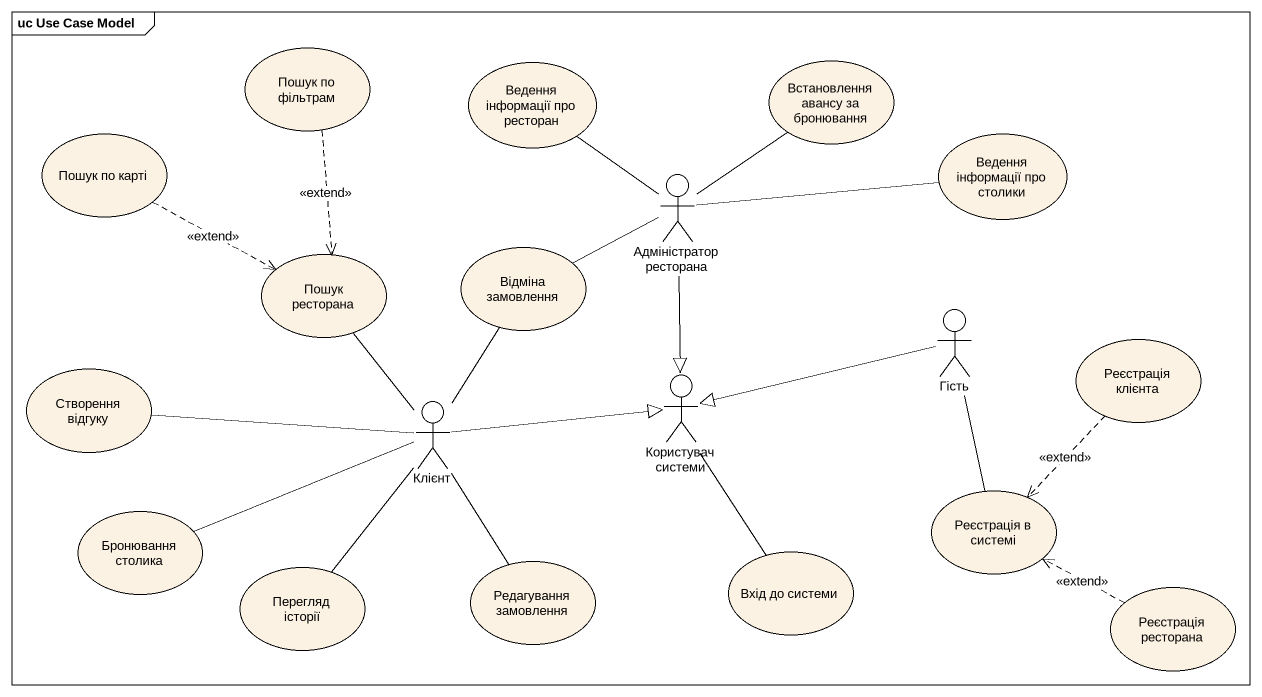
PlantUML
@startuml
mainframe uc Use Case Model
usecase "Пошук по фільтрам" as Пошук_по_фільтрам
usecase "Ведення інформації про ресторан" as Ведення_інформації_про
usecase "Встановлення авансу за бронювання" as Встановлення_авансу_за
usecase "Пошук по карті" as Пошук_по_карті
actor "Адміністратор ресторана" as Адміністратор_ресторана
usecase "Ведення інформації про столики" as Ведення_інформації_про_2
usecase "Пошук ресторана" as Пошук_ресторана
usecase "Відміна замовлення" as Відміна_замовлення
actor Гість
usecase "Реєстрація клієнта" as Реєстрація_клієнта
usecase "Створення відгуку" as Створення_відгуку
actor "Користувач системи" as Користувач_системи
actor Клієнт
usecase "Реєстрація в системі" as Реєстрація_в_системі
usecase "Бронювання столика" as Бронювання_столика
usecase "Вхід до системи" as Вхід_до_системи
usecase "Перегляд історії" as Перегляд_історії
usecase "Редагування замовлення" as Редагування_замовлення
usecase "Реєстрація ресторана" as Реєстрація_ресторана
Пошук_по_фільтрам ..> Пошук_ресторана : <<extend>>
Ведення_інформації_про -- Адміністратор_ресторана
Встановлення_авансу_за -- Адміністратор_ресторана
Пошук_по_карті .right.> Пошук_ресторана : <<extend>>
Адміністратор_ресторана --|> Користувач_системи
Ведення_інформації_про_2 -left- Адміністратор_ресторана
Пошук_ресторана -- Клієнт
Відміна_замовлення -right- Адміністратор_ресторана
Відміна_замовлення -- Клієнт
Гість -left-|> Користувач_системи
Гість -- Реєстрація_в_системі
Реєстрація_клієнта ..> Реєстрація_в_системі : <<extend>>
Створення_відгуку -right- Клієнт
Клієнт -right-|> Користувач_системи
Бронювання_столика -right- Клієнт
Вхід_до_системи -up- Користувач_системи
Перегляд_історії -up- Клієнт
Редагування_замовлення -up- Клієнт
Реєстрація_ресторана .left.> Реєстрація_в_системі : <<extend>>
@enduml
